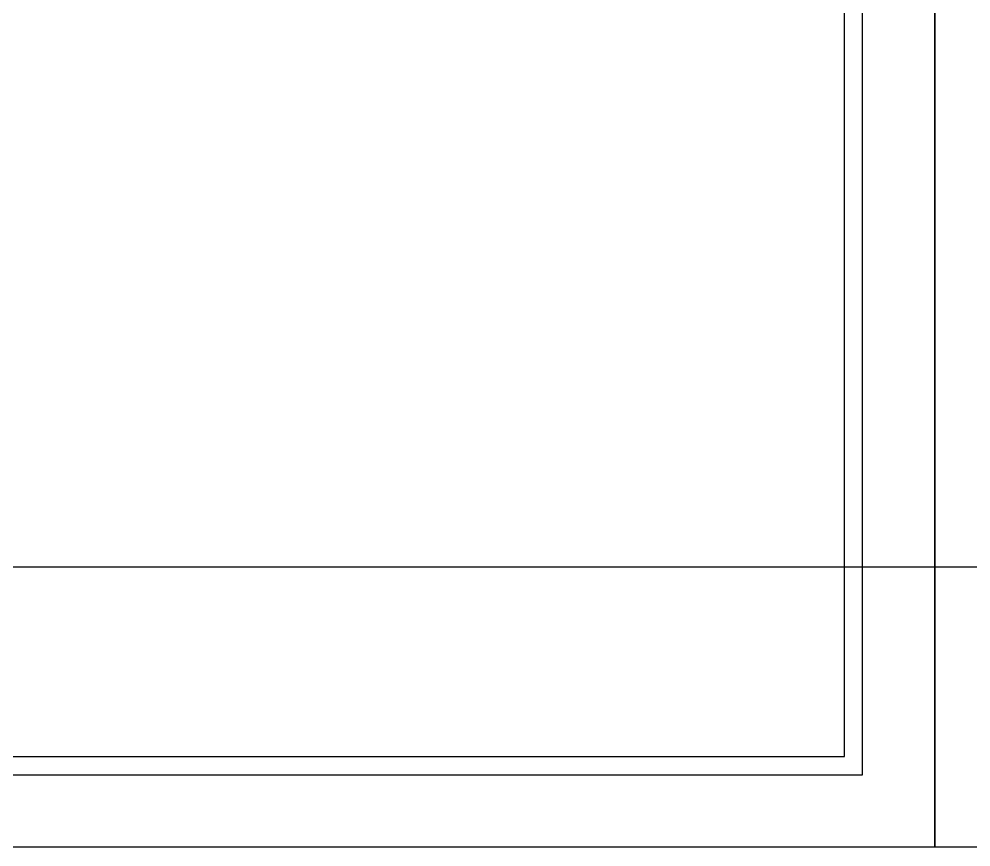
# Model space of a CAD drawing. Header units: millimetres. Extents: x 43168.9 to 43194.6, y -25545.1 to -25543.4.
# Drawn here: x 43185.153 to 43185.3639, y -25544.97 to -25544.7867 of the extents above; entities that cross this region are included whole.
import ezdxf

# ---------------------------------------------------------------- set-up
doc = ezdxf.new("R2010")
doc.units = ezdxf.units.MM
doc.header["$LTSCALE"] = 200
doc.layers.add('pafta_sgh', color=11, linetype='Continuous')

msp = doc.modelspace()

# ---------------------------------------------------------------- linework, layer by layer
at = {"layer": 'pafta_sgh'}
for p, q in [((43185.35588, -25544.97), (43185.35588, -25543.51)), ((43185.35588, -25543.51), (43185.35588, -25544.97)), ((43185.33988, -25544.954), (43185.33988, -25543.526)), ((43185.33588, -25544.95), (43185.33588, -25543.53)), ((43181.01588, -25544.908), (43185.37588, -25544.908)), ((43180.97588, -25544.95), (43185.33588, -25544.95)), ((43180.97188, -25544.954), (43185.33988, -25544.954)), ((43180.95588, -25544.97), (43185.35588, -25544.97)), ((43185.35588, -25544.97), (43194.55588, -25544.97))]:
    msp.add_line(p, q, dxfattribs=at)

doc.saveas('drawing.dxf')
